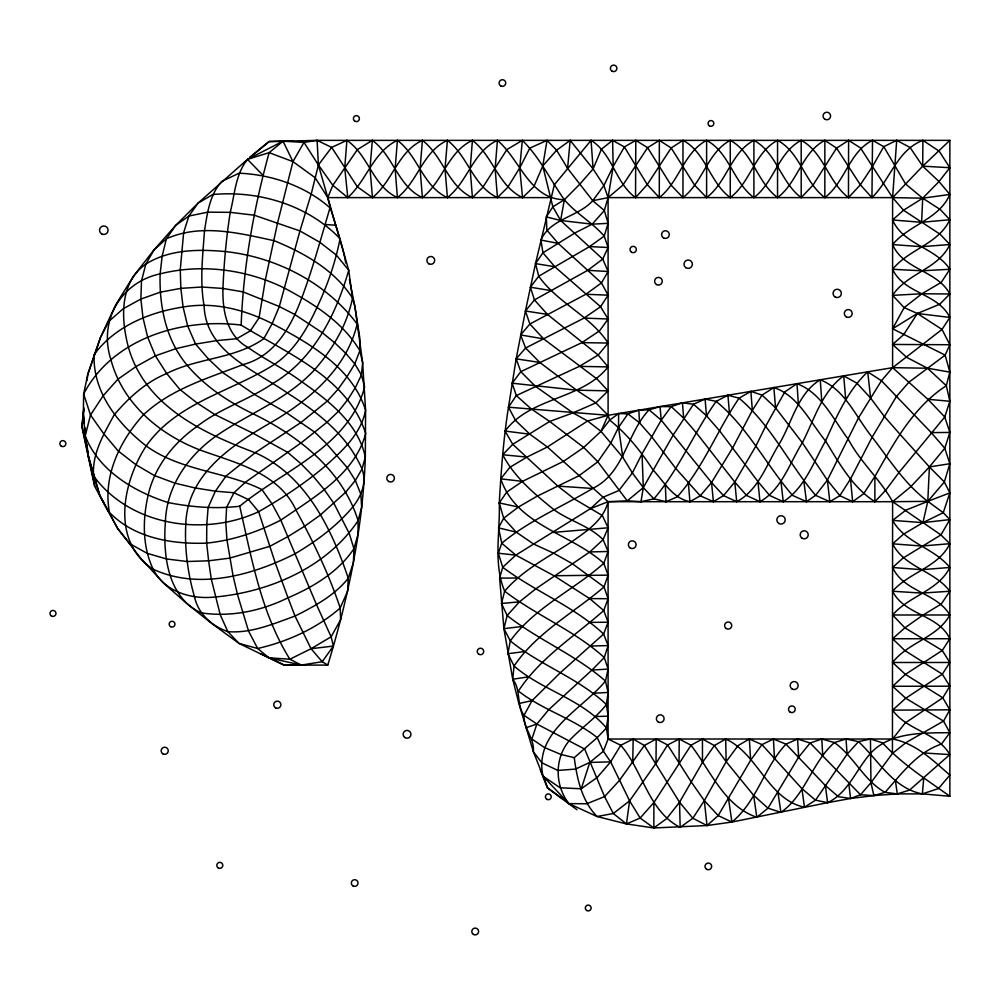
<?xml version="1.0" encoding="UTF-8"?>
<svg xmlns="http://www.w3.org/2000/svg" width="1000" height="1000" viewBox="0 0 1000 1000"><rect width="100%" height="100%" fill="white"/><g stroke="black" fill="none" stroke-linecap="round" stroke-linejoin="round"><path stroke-width="1.5" d="M345.725 263.038C342.075 240.575 332.887 219.625 327.775 197.613L332.837 185.3L357.463 149.525L372.337 140.363C393.438 155.7 397.8 186.3 422.413 197.613C442.762 181.575 447.938 151.662 472.425 140.363C493.1 156.113 498.2 186.05 522.537 197.613L533.775 186.812L542.762 166L556.613 150.2L570.175 140.363L593.1 168.95L603.875 185.525L608.088 197.613L608.1 415.3L609.675 420.112C626.962 433.85 640.95 451.425 652.962 469.85C664.038 481.725 672.688 498.375 689.95 501.7L700.238 495.788L711.538 482.55L732.837 447.575L752.362 410.387L762.038 395.087L773.888 387.55C798.413 395.775 810.05 422.163 825.562 440.962C839.163 463.088 852.438 487.325 874.875 501.7L885.713 490.262L899.075 472.388L944.762 416.962L949.85 401.262L946.325 385.712L949.85 372.125L927.5 368.225L892.6 367.663L608.1 415.3L587.625 420.988L547.362 446.987L526.962 457.088L509.825 467.362L500.75 478.85C516.5 525.7 570.925 533.4 603.787 563.312L608.1 575.138L604.012 586.938C573.75 612.863 536.85 632.375 514.05 666.012L512.737 679.237C521.4 690.037 516.025 704.237 524.025 715.337C523.387 728.725 534.675 738.238 533.375 751.737L541.775 762.763L557.762 770.413L575.425 769.112L589.775 762.425L603.387 751.25L608.088 739.013L608.088 501.7L547.362 446.987L529.888 434.212L515.612 420.55L508.475 407.2L516.163 358.825L525.438 311L535.513 263.6L554.375 184.713L591.062 140.363C612.737 153.938 615.312 182.825 635.538 197.613L647.237 184.587L671.162 147.963L682.975 140.363C705.662 152.2 709.638 182.387 730.263 197.613C750.612 182.2 754.638 152.387 777.55 140.363C800.25 152.487 804.375 182.3 824.837 197.613C845.125 182.1 849.338 151.637 872.525 140.363L883.787 146.65L905.562 183.975L922.712 198.2L940.3 209.562L949.85 219.713L949.862 796.263L922.35 793.888L897.3 793.9L873.875 795.575L850.588 798.487L827.6 802.675L731.9 822.05L707.013 825.55L653.838 827.962L626.45 823.925L597.05 816.513L568.85 803.587L542.938 776.125C533.713 731.438 581.575 709.975 605.462 681.075L608.1 669.112L604.288 657.537C574.525 630.487 536.375 615.513 504.637 591.175C493.1 563.513 500.262 532.15 499.275 502.938C501.138 470.925 503.438 438.888 508.475 407.2L516.325 395.575L579.338 366.375L598.162 355.037L608.1 343.075C590.45 315.788 557.487 302.938 538.737 276.212L535.513 263.6L542.938 252.8L575.05 232.913L592.212 224.175L604.325 210.5L608.088 197.613L613.212 166.438L612.587 140.363L624.375 146.938L647.237 184.587L659.3 197.613C679.25 181.875 683.888 152.363 706.612 140.363C729.325 152.475 733.35 182.375 753.9 197.613C774.262 182.213 778.263 152.35 801.2 140.363C823.713 152.325 828.175 182.15 848.462 197.613L860.337 184.812L872.562 166.325L883.787 146.65L896.688 140.363L910.037 147.45L922.7 166.163L939.013 181.55L949.85 194.45L949.85 219.713C938.587 244.025 908.787 249.163 892.6 269.288C904.038 293.938 937.962 293.087 949.85 317.45L942.013 329.438L892.6 367.663L881.438 380.737L858.55 417.788L827.375 480.163L815.6 495.337L806.488 501.7L792.5 495.387C766.162 464.8 747.725 427.275 716.162 401.362L705.1 399.062L693.5 404.225L673.363 434.762L643.3 487.612L640.987 501.7L627.25 500.863L608.088 501.7L590.5 508.625L515.812 555.138L502.713 567.263L499.613 578.138L503.9 628.638L512.737 679.237L518.862 703.5L533.375 751.737L547.688 787.825L562.375 798.65M874.875 501.7L874.887 476.463C893.812 443.125 913.25 407 946.325 385.712L927.5 368.225L906.775 357.4L892.6 344.45L903.7 334.588L917.4 313.475L939.788 304.188L949.85 293.988C937.288 270.4 903.425 269.938 892.6 244.575C909.087 224.65 939.15 219.387 949.85 194.45L949.862 140.363L317.113 140.375L283.025 141.2L247.475 159.375L198.15 203.025L175.688 225.387L154.037 249.838L133.663 275.875L115.8 304.65L100.475 337.512L87.788 374.338L83.65 393.963L83.338 414.038L85.188 436.037L88.338 456.337L99.862 495.588L117.688 528.562L140.375 557.85L163.325 582.925L187.338 603.987L212.413 624L239.125 643.475L284.025 665.225L298.938 665.225M542.938 776.125L560.15 787.8L581.263 788.763L597.212 777.463L610.638 761.862L620.75 745.275L633.175 739.013L644.35 745.5L679.55 802.225L692.837 818.25L707.013 825.55L718.188 815.6L750.662 760.225L761.963 744.613L773.45 739.013L785.987 744.15L825.362 785.537L838.413 796.7L850.588 798.487L860.537 794.762L870.95 782.712L892.438 753.438L892.6 501.7C880.15 479.3 860.337 462.062 848.3 439.338C833.288 419.513 821.637 392.962 797 383.675L784.825 391.9L765.537 426.413L755.95 445.913L734.788 482.075L723.512 495.588L713.413 501.7L700.238 495.788L675.575 468.225L651.388 436.35L639.5 422.8L627.913 413.862L618.625 413.537L609.675 420.112L601 431.35L583.737 447.438L563.575 461.337L522.487 481.375L506.662 492.175L499.275 502.938L503.675 518.25L516.225 532.15L533.638 544.038L553.663 553.188L572.525 563.825L604.012 586.938L608.1 598.713L603.725 610.538C574.513 636.438 540.037 657.775 518.425 691.087C542.65 710.013 573.1 718.413 597.238 737.588L603.387 751.25L610.638 761.862L629.612 800.837L640.15 818.062L653.838 827.962L666.562 818.7L679.55 802.225L702.475 762.438L714.362 745.575L725.662 739.013C757.875 753.475 768.062 799.562 804.488 807.237L815.512 800.163L847.1 754.25L858.5 741.637L870.462 739.013L882.5 742.837C901.988 763.962 926.575 779.65 949.862 796.263M349.4 279.513L354.925 306.613L362.65 362.75L361.425 374.988L355.475 387.375L347.875 399.525L338.663 411.125L327.35 421.938L301.55 442.55L245.375 482.262L233.938 492.75L226.6 507.463L225.8 522.675L226.962 539.95L233.075 575.862L237.475 594.5L248.538 631.062L257.663 648.487L268.975 657.837L301.288 665.088L327.775 665.088C348.425 597.612 362.912 527.812 365.325 457.15C358.237 423.488 328.713 400.675 301.988 381.925C284.875 369.087 265.5 359.9 248.125 347.525C226.775 336 222.387 310.625 222.938 288.45C224 262.975 226.262 237.525 230.25 212.338C234.788 194.312 235.4 174.45 247.475 159.375L269.137 152.65L283.025 141.2L303.988 142.387L317.113 140.375L331.675 147.4L357.35 186.8L372.463 197.613C392.587 181.337 397.987 151.588 422.413 140.363C443.038 156.137 447.887 186.287 472.425 197.613L482.638 187.587L506.925 149.55L522.337 140.363C539.825 157.45 550.312 179.988 564.35 199.725C576.087 213.6 592.3 222.4 604.212 236.088L608.1 247.512L602.725 259.088L587.737 270.312L534.438 299.925L525.438 311L529.875 324.012L543.663 338.913L597.05 379L608.1 390.85L595.862 402.887L572.975 412.887L549.663 421.475L512.75 444.3L502.688 454.762C514.375 477.25 534.575 494.038 554.012 509.738C569.688 521.087 589.25 525.737 603.1 539.65L608.1 551.5L603.787 563.312C573.513 590.2 534.513 607.525 510.312 640.875L507.875 653.7L514.05 666.012C542.238 690.537 581.975 698.925 606.45 728L597.238 737.588L574.263 757.675L560.887 754.425L544.487 747.55L531.888 739.013L536.888 724.025L548.638 709.775L592 670.025L604.288 657.537L608.1 645.575L603.625 634.038C573.862 606.225 534.963 591.562 502.713 567.263L498.338 553.237L501.75 543.2L498.525 527.863L503.675 518.25L518.413 507.038L537.175 496.163L578.913 475.8L597.825 461.775L610.763 443.05L618.538 427.388L627.913 413.862L638.85 410.15L649.075 409.85L660.013 406.613L671.2 406.613L683.675 418.137L696.388 432.887L734.788 482.075L746.712 495.562L759.987 501.7C781.862 489.312 789.613 462.962 802.337 442.725C814.338 419.675 821.787 391.712 843.713 375.85L856.9 383.15L870.625 398.075L884.25 416.375L900.25 434.6L929.388 466.925L944.338 481.975L949.85 492.912L927.8 501.35L892.6 501.7L940.925 534.913L949.85 543.688C938.462 567.4 909.225 572.15 892.6 591.25C904.538 615.325 938.413 614.487 949.85 638.737L942.25 650.462L905.387 674.388L892.6 686.287L905.75 698.225L943.525 721.112L949.85 732.675C923.188 732.975 890.125 731.875 870.638 753.25C856.162 769.425 848.025 793.1 827.6 802.675L815.512 800.163L801.888 788.612L761.963 744.613L749.35 739.013L738.037 745.625L726.175 761.675L704.312 800.625L692.837 818.25L680.163 827.375C648.088 810.962 643.062 770.837 620.75 745.275L608.088 739.013L606.45 728L608.1 716.188L606.413 704.562L608.1 692.412L605.462 681.075C575.737 654.862 538.138 639.975 507.15 615.55L501.475 603.475L504.637 591.175C523.138 569.5 549.062 556.75 572.438 541.263C587.025 531.013 603.612 520.112 608.088 501.7L892.6 501.7L910.725 486.775L929.388 466.925L944.788 448.25L949.85 432.438L944.762 416.962L927.875 399.288L892.6 367.663L892.6 197.613L896.688 140.363M653.838 827.962L653.9 802.525L691 745.238L702.438 739.013L714.362 745.575L726.175 761.675L753.6 795.3L767.975 808.175L780.913 812.35C805.55 795.238 811.975 762.262 834.4 742.575L846.025 739.013L858.5 741.637C878.487 760.25 893.112 788.363 922.35 793.888L938.475 788.562L949.862 775.1C932.962 760.325 915.425 743.25 892.6 739.013L608.088 739.013M706.612 140.363L706.612 197.613C726.912 182.175 731.025 152.425 753.9 140.363C776.637 152.6 780.713 182.325 801.2 197.613L812.938 185.238L836.587 148.112L848.6 140.363L860.5 147.938L892.6 197.613L903.5 210.25L940.238 234.325L949.85 244.537C938.462 269.137 907.038 273.075 892.6 295.35L904.137 307.638L917.4 313.475L942.013 329.438L949.85 344.738L945.15 355.138L908.863 382.25L896.3 396.675L872.15 437.163L850.5 479L839.837 495.662L829.812 501.7L815.6 495.337C788.95 463.875 771.025 425.062 739.05 398.175L727.938 395.238L716.162 401.362C693.812 432.812 679.087 469.363 653.913 498.837L640.987 501.7M949.85 372.125L945.15 355.138L892.6 328.762L904.137 307.638L921.9 293.762L941.3 282.35L949.85 269.275C935.5 247.338 903.413 245.05 892.6 219.975L903.5 210.25L922.712 198.2L939.013 181.55L949.85 167.712L939.212 151.188L922.9 140.363C896.925 150.15 890.375 179.7 871.95 197.613L860.337 184.812L836.587 148.112L824.85 140.363C801.875 152.312 797.9 182.2 777.55 197.613C757.05 182.338 752.975 152.613 730.263 140.363L730.263 197.613M753.9 140.363L753.9 197.613M777.55 140.363L777.55 197.613M801.2 140.363L801.2 197.613M618.625 413.537L618.538 427.388L622.825 457.362L632.375 472.938L643.3 487.612L653.913 498.837L666.025 501.7L677.225 496.875C703.3 467.612 717.2 430.3 739.05 398.175L750.863 391.4L762.038 395.087L775.537 407.812L802.337 442.725L827.375 480.163L839.837 495.662L852.65 501.7L863.725 493.675L874.887 476.463M892.6 739.013L905.163 722.975L942.788 697.812L949.85 686.2L942.325 674.175L904.875 650.588L892.6 638.737L904.887 627.837L922.45 615.425L941.338 603.938L949.85 591.25C934.587 570.788 904.525 567.45 892.6 543.825L903.337 534.3L922.938 522.638L927.8 501.35L944.338 481.975L949.85 463.725L944.788 448.25L931.225 432.612L881.438 380.737L867.712 371.838C847.688 390.575 836.675 416.4 825.562 440.962C813.487 462.113 804.7 488.15 783.25 501.7L769.65 495.487L757.925 481.525L719.488 430.712L706.462 415.725L693.5 404.225L682.425 402.863L671.2 406.613L661.237 420.163L642.05 453.812L643.3 487.612L627.25 500.863L597.825 461.775L583.737 447.438L549.663 421.475L531.188 408.875L516.325 395.575L512.137 383.2L520.8 371.675L581.925 342.612L599.6 330.812L608.1 319.012L600.55 306.7L554.837 266.775L542.938 252.8L540.938 240.062C550.337 218.487 577.85 217.15 592.75 200.725L608.088 197.613L622.837 185.175L647.613 147.675L659.338 140.363L659.3 197.613M682.975 140.363L682.962 197.613C703.138 182.05 707.5 152.375 730.263 140.363M824.85 140.363L824.837 197.613M574.263 757.675C576.9 778.5 581.9 801.075 597.05 816.513L613.288 813.512L629.612 800.837L656.012 763.288L656.188 739.013L667.625 744.95L691.325 782.062L704.312 800.625L718.188 815.6L731.9 822.05C757.013 801.625 764.025 767.325 785.987 744.15L797.562 739.013L810.125 743.025L860.537 794.762L873.875 795.575L885.05 792.337L897.3 793.9L909.587 790.075L949.85 754.587C936.925 732.275 907.188 730.675 892.6 710.15L905.75 698.225L942.325 674.175L949.85 662.475L942.25 650.462L904.887 627.837L892.6 614.987C909.125 595.812 938.162 590.9 949.85 567.487C934 547.762 905.225 543.188 892.6 520.388L905.85 510.163L927.8 501.35L943.263 512.688L949.85 519.612L940.925 534.913L903.125 558.025L892.6 567.513C903.975 592.087 936.663 592.575 949.85 614.987C937.412 637.737 908.112 642.262 892.6 662.487L905.387 674.388L942.788 697.812L949.85 709.825L943.525 721.112L906.05 742.537L892.438 753.438M679.05 763.35L679.212 739.013L691 745.238C710.588 770.688 724.338 806.175 756.838 817.3L767.975 808.175L798.675 757.1L810.125 743.025L821.787 739.013L834.4 742.575C854.087 756.562 863.825 780.612 885.05 792.337C901.612 773.888 916.988 752.225 941.5 744.062L949.85 732.675M848.6 140.363L848.462 197.613M922.9 140.363L922.7 166.163L892.6 197.613L608.088 197.613M656.188 739.013L644.35 745.5L619.25 780.65L604.562 796.612L586.663 803.787L568.85 803.587C554.775 785.387 554.3 758.438 569.288 740.625C581.075 727.95 595.662 718.238 606.413 704.562C578.35 677.837 540.112 665.45 510.312 640.875L503.9 628.638L507.15 615.55L519.45 601.85L535.975 588.7L589.788 551.938L603.1 539.65L608.1 527.788L602.388 515.55L574.35 498.988L557.825 486.1L512.75 444.3L505.087 431.062C530.837 396.625 581.85 400.012 608.1 366.9L598.162 355.037L547.413 314.4L534.438 299.925L530.4 287.213L538.737 276.212L589.625 246.575L604.212 236.088L608.1 223.337L604.325 210.5L592.75 200.725L603.875 185.525L613.212 166.438L624.375 146.938L635.8 140.363L635.538 197.613M632.737 762.613L633.175 739.013M871.95 197.613L872.525 140.363M268.975 657.837L289.875 659.225L311.05 648.737L331.125 636.788L340.6 619.738L340.2 607.962L347.638 591.15L348.263 578.237L353.425 562.612L353.938 548.7L358.025 534.325L358.088 520.675L361.662 507.413L360.875 494.275L355.337 480.475L347.325 467.738L326.512 443.7L314.95 432.325L286.663 412.863L254.8 394.6L222.875 372.638L208.55 359.075L195.562 344.075L187.613 325.825L183.088 307.025L180.837 288.35L180.275 269.675L183.637 232.625L188.875 216.05L198.15 203.025L212.763 194.537C258.5 190.275 307.913 204.963 340.075 238.713C335.4 262.45 327.475 285.45 317.038 307.262C307.188 328.75 294.762 350.375 274.913 364.062C232.138 391.625 177.013 401.962 146.213 445.95C122.587 482.062 110.475 541.7 153.138 569.237C198.713 590.337 252.2 575.288 294.9 553.875C316.562 541.05 337.163 525.862 353.275 506.35C361.488 495.8 367 482.188 362.025 468.988C347.525 435.475 317.725 412.113 287.575 393.15C255.012 370.15 205.812 352.287 204.075 305.7C199.688 280.837 202.75 255.588 204.513 230.637C207.3 213.412 209.562 194.975 221.663 181.462L239.1 173.188C271.775 174.6 305.338 185.975 330 207.85C321.037 237.95 312.887 268.25 301.85 297.675C291.375 326.1 274.8 356.388 243.15 364.513C208.3 378.2 171.05 388.7 143.125 415.138C119.55 441.225 102.638 476.662 109.462 512.425C134.288 538.112 172.325 544.45 206.663 543.112C232.688 540.5 257.613 532 280.812 520.138C313.575 497.537 354.6 474.538 365.725 433.55C347.638 377.438 287.4 353.663 241.163 325.087C243.337 266.788 253.625 208.812 269.137 152.65L292.95 161.612L315.212 177.775L327.775 197.613L348.725 270.238L352.5 298.113L354.925 306.613L359.787 337.75L359.85 350.688L362.65 362.75L365.588 410.225L365.325 457.15L362.025 468.988L355.337 480.475L345.662 492.238L320.225 515.112L304.925 526.038L287.863 536.638L269.738 546.362L229.775 558.125L208.6 560.812L187.1 561.512L166.562 558.962L147.15 553.337L129.913 543.737L117.688 528.562L99.862 495.588L88.338 456.337L86.912 444.25M892.6 219.975L921.612 222.312L922.712 198.2L949.85 194.45M87.1 380.438L87.788 374.338L100.475 337.512L108.912 321.275L123.275 308.712L140.875 299.062L160.1 292.225L180.837 288.35L201.838 287.013L222.938 288.45L242.963 291.85L279.312 306.512L294.525 314.337L322.35 332.738L334.837 342.875L345.763 353.338L354.8 363.875L361.425 374.988L364.613 386.975C349.125 446.712 283.25 470.312 239.713 506.213C251.625 558.4 261.15 613.225 289.875 659.225L301.288 665.088L322.212 661.725L333.387 646.05L331.125 636.788L316.525 604.688L280.812 520.138L272.125 503.963L261.863 489.525C224.625 471.188 180.637 470.975 146.213 445.95C117.95 423.95 92.713 392.275 94.1 354.637C114.812 326.413 149.362 312.2 183.088 307.025C214.075 301.625 244.6 309.525 272.175 323.587C309.4 343.35 352.212 367.475 365.588 410.225C361.05 433.8 342.55 450.688 325.425 465.95C304.812 483.462 282.05 498.263 258.625 511.712C204.175 537.05 130.262 526 93.588 475.975C91.862 453.5 103.95 433.925 114.15 414.875C128.725 397.713 145.65 382.2 166.713 373.512C197.775 357.65 234.825 359.2 263.788 338.7L272.175 323.587L279.312 306.512L299.95 230.938L311.425 193.225L318.387 164.95L331.675 147.4L346.912 140.363L344.738 167.8L347.775 197.613C366.763 180.438 373.3 151.725 397.4 140.363C418.263 155.925 422.775 186.4 447.425 197.613C467.912 181.65 472.875 151.537 497.413 140.363C520.175 159.562 529.425 199.05 564.35 199.725L579.475 184.513L593.1 168.95L601.475 149.15L612.587 140.363M397.4 140.363L395.125 168.762L397.413 197.613C372.725 186.175 368.612 155.175 346.912 140.363M472.425 140.363L470.15 168.912L472.425 197.613M497.413 140.363L495.138 168.725L497.45 197.613C472.987 186.213 468.1 156.088 447.413 140.363C422.775 151.438 417.912 181.663 397.413 197.613M372.337 140.363L370 168.463L372.463 197.613M422.413 140.363L420.087 168.863L422.413 197.613M447.413 140.363L445 168.888L447.425 197.613M922.35 793.888L923.763 777.788M592.75 200.725L567.575 168.35L570.175 140.363M522.337 140.363L519.712 167.963L522.537 197.613M83.9 407.812L81.812 426.413L94.525 485.988M83.863 409.45L82.1 426.425L94.8 485.913M949.85 463.725L929.388 466.925L927.8 501.35C904.85 484.212 889.4 459.6 872.15 437.163C856.012 417.413 845.413 389.688 820.263 379.775C797.412 393.638 792.087 422.575 779.075 444.25C766.688 464.212 758.625 490.1 736.712 501.7L723.512 495.588L711.538 482.55L661.237 420.163L649.075 409.85C626.188 433.963 624.85 472.75 592.638 488.475C562.312 506.637 529.2 520.525 501.75 543.2L515.812 555.138L553.975 575.737L589.65 598.587L603.725 610.538L608.1 622.225L603.625 634.038L560.3 672.75L532.025 700.638L524.025 715.337L536.888 724.025L584.688 749.087L604.562 796.612L613.288 813.512L626.45 823.925L629.612 800.837M497.45 197.613L507.663 187.4L519.712 167.963L529.825 148.125L547.025 140.363L542.762 166L552.85 206.838L560.638 220.487L602.725 259.088L608.1 271.512L601.462 282.925L585.837 294.262L529.875 324.012L520.612 334.938L525.588 348.025L539.8 362.463L576.587 390.175L595.862 402.887L608.1 415.3L601 431.35L622.825 457.362M608.1 223.337L592.212 224.175L560.638 220.487L564.35 199.725L552.85 206.838L546.337 216.9L546.838 230.087L558.175 243.375L601.462 282.925L608.1 295.163L600.55 306.7L584.062 318.075L525.588 348.025L516.163 358.825L520.8 371.675L535.25 386.15L572.975 412.887L587.625 420.988L601 431.35M347.775 197.613L332.837 185.3L318.387 164.95L303.988 142.387L292.95 161.612L277.638 222.613L265.487 279.15L259.062 317.812L250.375 330.85L236.688 338.738L216.675 340.625L195.562 344.075L175.7 348.713L155.387 355.85L136.163 366.463L117.825 379.263L103.162 395.763L90.5 415.012L85.188 436.037C98.912 470.788 133.812 491.488 167.963 502.537C191.537 507.137 215.812 509.15 239.713 506.213M581.263 788.763L589.775 762.425L610.638 761.862M949.85 492.912L943.263 512.688L922.938 522.638L892.6 520.388M642.05 453.812L632.375 472.938L618.925 490.5L602.725 497.375L590.5 508.625M656.012 763.288L667.625 744.95L679.212 739.013M653.9 802.525L640.15 818.062L626.45 823.925M949.862 140.363L922.7 166.163L949.85 167.712M249.525 157.487L269.037 141.4L293.312 140.812M249.713 157.713L269.137 141.688L293.312 141.1M892.6 328.762L917.4 313.475L949.85 317.45M525.913 727.775L536.888 724.025M518.862 703.5L532.025 700.638M512.737 679.237L528.488 676.85M507.875 653.7L524.888 651.525M241.163 325.087C182.15 317.725 112.7 338.25 83.65 393.963L90.5 415.012L103.912 434.025L118.2 450.962L135.875 464.688L154.312 475.513L174.9 483.15L194.875 487.9L215.375 491.188L233.938 492.75L248.738 499.725L258.625 511.712L275.25 562.888L288 597.8L295.025 616.075L311.05 648.737L333.387 646.05M503.9 628.638L521.788 626.512M922.938 522.638L949.85 519.612M552.913 532.438L608.1 527.788M921.612 222.312L949.85 219.713M501.475 603.475L519.45 601.85M949.85 543.688L921.85 546.038L892.6 543.825M949.85 567.487L921.663 569.675L892.6 567.513M949.85 244.537L921.525 246.688L892.6 244.575M949.85 591.25L921.838 593.1L892.6 591.25M593.862 693.275L608.1 692.412M592 670.025L608.1 669.112M949.85 269.275L921.9 270.8L892.6 269.288M892.6 295.35L921.9 293.762L949.85 293.988M590.638 646.05L608.1 645.575M595.688 716.5L608.1 716.188M589.788 551.938L608.1 551.5M949.85 614.987L892.6 614.987M892.6 344.45L949.85 344.738M553.975 575.737L608.1 575.138M892.6 710.15L949.85 709.825M931.225 432.612L949.85 432.438M499.613 578.138L517.537 578M589.837 622.388L608.1 622.225M949.85 638.737L892.6 638.737M892.6 662.487L949.85 662.475M892.6 686.287L949.85 686.2M550.85 197.613L327.775 197.613L318.387 164.95L317.113 140.375M305.912 664.938L284.088 664.938L260.675 653.675M589.65 598.587L608.1 598.713M581.925 342.612L608.1 343.075M579.338 366.375L608.1 366.9M892.6 197.613L922.712 198.2M608.1 390.85L576.587 390.175L512.137 383.2M584.062 318.075L608.1 319.012M585.837 294.262L608.1 295.163M589.625 246.575L608.1 247.512M587.737 270.312L608.1 271.512M923.037 752.925L949.85 754.587M608.1 415.3L508.475 407.2M557.825 486.1L592.638 488.475M325.125 224.5L336.025 225.275M927.875 399.288L949.85 401.262M502.688 454.762L526.962 457.088M498.338 553.237L515.812 555.138M500.75 478.85L522.487 481.375M505.087 431.062L529.888 434.212M525.438 311L547.413 314.4M516.163 358.825L539.8 362.463M535.513 263.6L554.837 266.775M530.4 287.213L551.225 290.625M520.612 334.938L543.663 338.913M540.938 240.062L558.175 243.375M499.275 502.938L518.413 507.038M498.525 527.863L516.225 532.15M546.337 216.9L560.638 220.487M327.775 665.088L322.212 661.725L311.05 648.737M635.8 140.363L647.613 147.675L670.962 185L682.962 197.613M659.338 140.363L671.162 147.963L694.663 185.188L706.612 197.613M576.925 809.725L547.45 788L540.325 769.862M547.025 140.363L556.613 150.2L567.575 168.35M247.475 159.375L262.863 175.15M94.537 486.025L108.325 511.538M283.025 141.2L292.95 161.612M873.875 795.575L870.95 782.712L870.462 739.013M777.887 792L780.913 812.35M753.6 795.3L756.838 817.3M728.462 798.225L731.9 822.05M895.387 780.438L897.3 793.9M801.888 788.612L804.488 807.237M803.75 480.55L806.488 501.7M825.362 785.537L827.6 802.675M848.75 783.238L850.588 798.487M83.338 414.038L84.412 423.1M84.95 427.638L85.487 432.163M86.2 438.2L86.562 441.225M827.375 480.163L829.812 501.7M780.9 480.962L783.25 501.7M867.712 371.838L870.625 398.075M704.312 800.625L707.013 825.55M757.925 481.525L759.987 501.7M734.788 482.075L736.712 501.7M711.538 482.55L713.413 501.7M850.5 479L852.65 501.7M660.013 406.613L661.237 420.163M688.35 483.25L689.95 501.7M843.713 375.85L845.75 399.837M727.938 395.238L729.412 413.038M773.888 387.55L775.537 407.812M705.1 399.062L706.462 415.725M682.425 402.863L683.675 418.137M750.863 391.4L752.362 410.387M820.263 379.775L821.85 402.262M591.062 140.363L593.1 168.95M846.025 739.013L847.1 754.25M797 383.675L798.413 404.938M797.562 739.013L798.675 757.1M749.35 739.013L750.662 760.225M821.787 739.013L822.725 755.537M773.45 739.013L774.438 758.637M638.85 410.15L639.5 422.8M665.337 484.65L666.025 501.7M679.55 802.225L680.163 827.375M725.662 739.013L726.175 761.675M702.438 739.013L702.475 762.438M160.125 273.863C159.15 306.15 165.95 340.1 187.25 365.387C205.138 386.5 228.15 401.737 252.875 413.7C298.525 435.7 342.663 470.538 358.088 520.675C326.8 567.375 269.862 591.9 215.287 596.987C191.4 599.688 164.762 591.938 153.138 569.237C142.25 546.125 142.562 519.462 148.188 494.988C154.512 466.85 173.538 442.987 196.812 426.613C219.8 408.363 248.512 400.15 272.538 383.638C313.525 359.65 336.188 314.4 348.725 270.238L336.362 255.075L319.713 242.213L299.95 230.938L254.213 215.2L230.25 212.338L207.638 212.162L188.875 216.05L175.688 225.387L166.4 238.8L154.037 249.838L145.838 264.088L141.488 280.988L140.875 299.062L142.963 317.6L147.675 337.188L155.387 355.85L166.713 373.512L179.887 389.5L197.062 402.975L214.737 414.5L253.363 433.438L287.538 452.262L301.125 463.862L313.025 476.037L324.188 489.513L333.95 503.475L349.263 533.5L353.938 548.7C338.312 572 313.325 586.975 288 597.8C261.337 611.025 230.588 617.362 200.987 612.837C167.05 596.938 162.938 554.25 165.425 521.237C166.737 486.175 188.088 455.938 215.987 436.1C248.475 413.475 287.312 399.513 314.513 369.787C332.575 349.275 347.025 325.163 352.5 298.113C334.538 269.925 304.45 253.113 274.3 240.75C239.225 233.113 200.775 223.35 166.4 238.8L162.2 255.912L160.125 273.863C120.625 282.25 98.275 321.325 110.913 359.637C122.275 403.038 159.15 434.325 199.838 449.925C235.338 462.9 278.95 472.525 296.175 510.438C313.312 541.688 328.888 574.125 340.2 607.962C317.05 628.337 287.6 641.663 257.663 648.487L239.125 643.475L227.825 631.65L220.238 614.738L211.25 578.9L208.6 560.812L206.663 543.112L206.762 524.738L208.125 507.475L215.375 491.188L226.062 476.025L255.15 452.725L301.062 422.438L327.388 401.012L338.062 389.225L347.038 376.65L354.8 363.875L359.85 350.688C342.725 321.838 313.212 303.463 284.325 288.025C246.388 269.363 201.363 263.45 160.125 273.863M185.775 524.362C184.525 548.812 187.763 573.337 194.5 596.85C198.225 613.95 211.788 625.975 227.825 631.65C251.388 633.513 273.325 623.8 295.025 616.075C314.525 606.213 334.4 595.625 348.263 578.237C331.637 528.638 305.725 474.95 255.15 452.725C202.425 432.8 144.812 406.062 128.3 346.85C120.875 318.812 119.4 282.825 145.838 264.088C169.5 249.237 198.562 249.112 225.475 251.575C276.35 257.087 326.25 282.75 357.163 324.012C346.613 369.025 308.375 400.938 270 423.137C231.438 445.325 187.087 474.875 185.775 524.362M802.188 538.288A4.025 4.025 0 0 0 808.225 534.8A4.025 4.025 0 0 0 802.188 531.312A4.025 4.025 0 0 0 802.188 538.288M656.525 284.562A3.85 3.85 0 0 0 662.288 281.238A3.85 3.85 0 0 0 656.525 277.9A3.85 3.85 0 0 0 656.525 284.562M685.763 267.625A4.188 4.188 0 0 0 692.35 264.575A4.188 4.188 0 0 0 686.425 260.4A4.188 4.188 0 0 0 685.763 267.625M835.125 296.988A4.15 4.15 0 0 0 841.35 293.4A4.15 4.15 0 0 0 835.125 289.8A4.15 4.15 0 0 0 835.125 296.988M663.512 237.9A3.85 3.85 0 0 0 669.275 234.562A3.85 3.85 0 0 0 663.512 231.238A3.85 3.85 0 0 0 663.512 237.9M824.925 119.275A3.787 3.787 0 0 0 830.6 116A3.787 3.787 0 0 0 824.925 112.725A3.787 3.787 0 0 0 824.925 119.275M162.925 753.863A3.562 3.562 0 0 0 168.263 750.788A3.562 3.562 0 0 0 162.925 747.7A3.562 3.562 0 0 0 162.925 753.863M353.013 885.925A3.35 3.35 0 0 0 358.038 883.025A3.35 3.35 0 0 0 353.013 880.125A3.35 3.35 0 0 0 353.013 885.925M726.112 628.462A3.562 3.562 0 0 0 731.712 625.875A3.562 3.562 0 0 0 726.663 622.325A3.562 3.562 0 0 0 726.112 628.462M275.538 707.8A3.575 3.575 0 0 0 280.912 704.7A3.575 3.575 0 0 0 275.538 701.612A3.575 3.575 0 0 0 275.538 707.8M478.862 654.262A3.237 3.237 0 0 0 483.725 651.462A3.237 3.237 0 0 0 478.862 648.65A3.237 3.237 0 0 0 478.862 654.262M612.013 71.162A3.25 3.25 0 0 0 616.9 68.35A3.25 3.25 0 0 0 612.013 65.537A3.25 3.25 0 0 0 612.013 71.162M586.763 910.525A2.925 2.925 0 0 0 591.138 908A2.925 2.925 0 0 0 586.763 905.462A2.925 2.925 0 0 0 586.763 910.525M51.5 616.025A3 3 0 0 0 55.987 613.425A3 3 0 0 0 51.5 610.825A3 3 0 0 0 51.5 616.025M846.287 316.875A3.925 3.925 0 0 0 852.188 313.475A3.925 3.925 0 0 0 846.287 310.075A3.925 3.925 0 0 0 846.287 316.875M790.2 712.175A3.35 3.35 0 0 0 795.225 709.262A3.35 3.35 0 0 0 790.2 706.363A3.35 3.35 0 0 0 790.2 712.175M546.862 799.338A2.913 2.913 0 0 0 551.237 796.812A2.913 2.913 0 0 0 546.862 794.287A2.913 2.913 0 0 0 546.862 799.338M354.9 121.237A3.013 3.013 0 0 0 359.412 118.625A3.013 3.013 0 0 0 354.9 116.025A3.013 3.013 0 0 0 354.9 121.237M101.675 233.912A4.263 4.263 0 0 0 108.075 230.225A4.263 4.263 0 0 0 101.675 226.525A4.263 4.263 0 0 0 101.675 233.912M778.938 523.513A4.188 4.188 0 0 0 785.225 519.875A4.188 4.188 0 0 0 778.938 516.25A4.188 4.188 0 0 0 778.938 523.513M658.312 722A3.85 3.85 0 0 0 664.1 718.662A3.85 3.85 0 0 0 658.312 715.325A3.85 3.85 0 0 0 658.312 722M61.35 446.225A3 3 0 0 0 65.85 443.625A3 3 0 0 0 61.35 441.025A3 3 0 0 0 61.35 446.225M388.7 481.488A3.8 3.8 0 0 0 394.4 478.2A3.8 3.8 0 0 0 388.7 474.913A3.8 3.8 0 0 0 388.7 481.488M404.8 737.513A3.912 3.912 0 0 0 410.938 734.663A3.912 3.912 0 0 0 405.412 730.763A3.912 3.912 0 0 0 404.8 737.513M500.763 85.913A3.337 3.337 0 0 0 505.763 83.025A3.337 3.337 0 0 0 500.763 80.138A3.337 3.337 0 0 0 500.763 85.913M706.663 869.325A3.35 3.35 0 0 0 711.675 866.425A3.35 3.35 0 0 0 706.663 863.525A3.35 3.35 0 0 0 706.663 869.325M218.3 867.938A2.988 2.988 0 0 0 222.787 865.35A2.988 2.988 0 0 0 218.3 862.75A2.988 2.988 0 0 0 218.3 867.938M428.837 263.775A3.912 3.912 0 0 0 434.7 260.387A3.912 3.912 0 0 0 428.837 257A3.912 3.912 0 0 0 428.837 263.775M630.288 548.038A3.875 3.875 0 0 0 636.1 544.688A3.875 3.875 0 0 0 630.288 541.337A3.875 3.875 0 0 0 630.288 548.038M473.5 934.45A3.413 3.413 0 0 0 478.612 931.488A3.413 3.413 0 0 0 473.5 928.538A3.413 3.413 0 0 0 473.5 934.45M709.513 125.925A2.875 2.875 0 0 0 713.825 123.425A2.875 2.875 0 0 0 709.513 120.938A2.875 2.875 0 0 0 709.513 125.925M170.613 626.675A2.9 2.9 0 0 0 174.975 624.163A2.9 2.9 0 0 0 170.613 621.65A2.9 2.9 0 0 0 170.613 626.675M631.587 252.275A3.188 3.188 0 0 0 636.362 249.525A3.188 3.188 0 0 0 631.587 246.762A3.188 3.188 0 0 0 631.587 252.275M792.15 689.013A4.013 4.013 0 0 0 798.162 685.537A4.013 4.013 0 0 0 792.15 682.075A4.013 4.013 0 0 0 792.15 689.013"/></g></svg>
